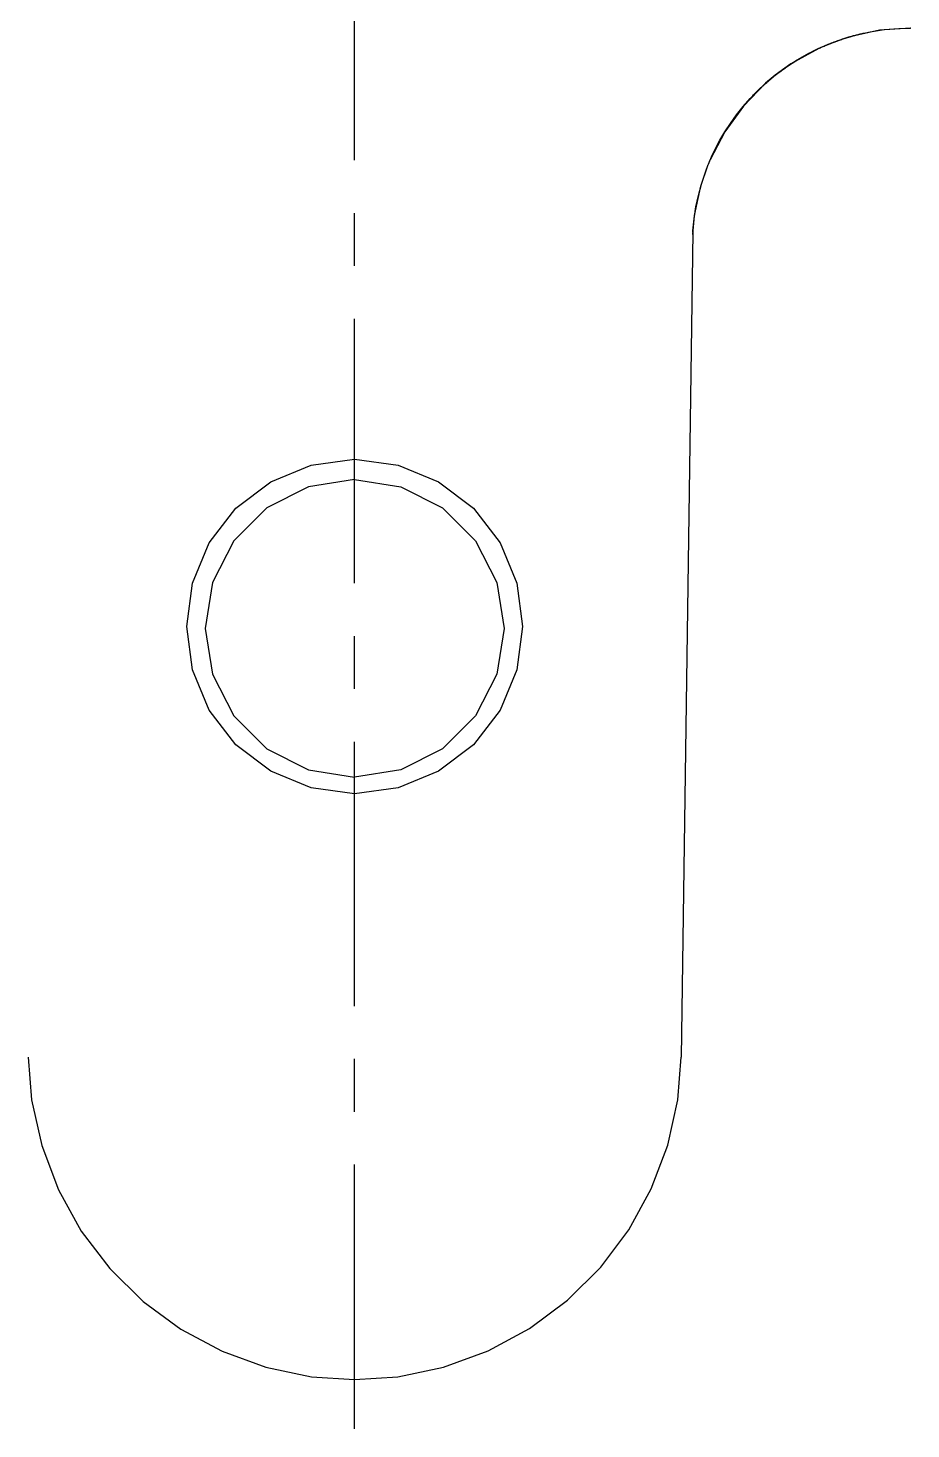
# Model space of a CAD drawing. Extents: x 0 to 1128, y 0 to 827.
# Drawn here: x 233.2 to 295.8, y 483.5 to 582.9 of the extents above; entities that cross this region are included whole.
import ezdxf

# ---------------------------------------------------------------- set-up
doc = ezdxf.new("R2010")
doc.units = 0
doc.header["$LTSCALE"] = 30
doc.header["$MEASUREMENT"] = 0
doc.linetypes.add('CENTER', pattern=[2, 1.25, -0.25, 0.25, -0.25])
doc.layers.add('1', color=7, linetype='CONTINUOUS')
doc.layers.add('DEF_LAYER_ASSEM_MEMBER', color=7, linetype='CONTINUOUS')

msp = doc.modelspace()

# ---------------------------------------------------------------- linework, layer by layer
at = {"layer": '1', "color": 1, "linetype": 'CENTER', "ltscale": 0.5}
msp.add_line((256.391, 483.54), (256.391, 650.445), dxfattribs=at)
at = {"layer": 'DEF_LAYER_ASSEM_MEMBER', "color": 7, "linetype": 'Continuous'}
for p, q in [((291.025, 582.155), (291.964, 582.429)), ((293.598, 582.758), (291.401, 582.273)), ((291.689, 582.356), (291.773, 582.379)), ((291.773, 582.379), (291.855, 582.401)), ((291.855, 582.401), (291.936, 582.422)), ((291.936, 582.422), (292.014, 582.442)), ((292.014, 582.442), (292.088, 582.461)), ((292.088, 582.461), (292.157, 582.478)), ((292.157, 582.478), (292.238, 582.498)), ((292.238, 582.498), (292.312, 582.515)), ((292.312, 582.515), (292.379, 582.53)), ((292.379, 582.53), (292.454, 582.547)), ((292.454, 582.547), (292.511, 582.56)), ((295.804, 582.921), (293.598, 582.758)), ((295.836, 582.921), (295.804, 582.921)), ((289.293, 581.472), (287.321, 580.372)), ((289.083, 581.372), (289.148, 581.403)), ((289.148, 581.403), (289.213, 581.434)), ((289.213, 581.434), (289.279, 581.465)), ((289.26, 581.457), (290.123, 581.83)), ((289.279, 581.465), (289.345, 581.496)), ((289.947, 581.758), (289.293, 581.472)), ((289.345, 581.496), (289.412, 581.526)), ((289.412, 581.526), (289.478, 581.556)), ((289.478, 581.556), (289.545, 581.586)), ((289.545, 581.586), (289.611, 581.615)), ((289.611, 581.615), (289.678, 581.644)), ((289.678, 581.644), (289.744, 581.673)), ((289.744, 581.673), (289.81, 581.701)), ((289.81, 581.701), (289.876, 581.729)), ((289.876, 581.729), (289.942, 581.756)), ((289.942, 581.756), (290.007, 581.782)), ((291.046, 582.162), (289.947, 581.758)), ((290.007, 581.782), (290.071, 581.808)), ((290.071, 581.808), (290.135, 581.834)), ((290.123, 581.83), (291.025, 582.155)), ((290.135, 581.834), (290.199, 581.859)), ((290.199, 581.859), (290.293, 581.895)), ((290.293, 581.895), (290.386, 581.93)), ((290.386, 581.93), (290.477, 581.964)), ((290.477, 581.964), (290.567, 581.997)), ((290.567, 581.997), (290.655, 582.029)), ((290.655, 582.029), (290.743, 582.06)), ((290.743, 582.06), (290.828, 582.089)), ((290.828, 582.089), (290.911, 582.117)), ((290.911, 582.117), (290.991, 582.144)), ((290.991, 582.144), (291.084, 582.174)), ((291.401, 582.273), (291.046, 582.162)), ((291.084, 582.174), (291.143, 582.193)), ((291.143, 582.193), (291.216, 582.216)), ((291.216, 582.216), (291.287, 582.238)), ((291.287, 582.238), (291.372, 582.264)), ((291.372, 582.264), (291.448, 582.287)), ((291.448, 582.287), (291.515, 582.306)), ((291.603, 582.331), (291.689, 582.356)), ((287.333, 580.379), (287.393, 580.418)), ((287.393, 580.418), (287.459, 580.461)), ((287.459, 580.461), (287.525, 580.503)), ((287.525, 580.503), (287.592, 580.545)), ((287.592, 580.545), (287.659, 580.587)), ((287.659, 580.587), (287.725, 580.628)), ((287.725, 580.628), (287.792, 580.669)), ((287.792, 580.669), (287.859, 580.709)), ((287.859, 580.709), (287.926, 580.749)), ((287.926, 580.749), (287.992, 580.789)), ((287.992, 580.789), (288.059, 580.828)), ((288.059, 580.828), (288.125, 580.866)), ((288.125, 580.866), (288.191, 580.903)), ((288.191, 580.903), (288.256, 580.94)), ((288.256, 580.94), (288.321, 580.976)), ((288.321, 580.976), (288.383, 581.011)), ((288.383, 581.011), (288.471, 581.059)), ((288.471, 581.059), (288.558, 581.105)), ((288.558, 581.105), (288.646, 581.152)), ((288.646, 581.152), (288.706, 581.183)), ((288.706, 581.183), (288.767, 581.214)), ((288.767, 581.214), (288.829, 581.246)), ((288.829, 581.246), (288.891, 581.277)), ((288.891, 581.277), (288.954, 581.309)), ((288.954, 581.309), (289.018, 581.34)), ((289.018, 581.34), (289.083, 581.372)), ((286.215, 579.573), (285.531, 578.998)), ((285.593, 579.054), (286.238, 579.591)), ((285.981, 579.383), (286.052, 579.441)), ((286.052, 579.441), (286.122, 579.498)), ((286.122, 579.498), (286.192, 579.554)), ((286.192, 579.554), (286.262, 579.609)), ((286.883, 580.073), (286.215, 579.573)), ((286.238, 579.591), (286.927, 580.104)), ((286.262, 579.609), (286.33, 579.663)), ((286.33, 579.663), (286.399, 579.715)), ((286.399, 579.715), (286.466, 579.767)), ((286.466, 579.767), (286.533, 579.817)), ((286.533, 579.817), (286.6, 579.867)), ((286.6, 579.867), (286.667, 579.916)), ((286.667, 579.916), (286.733, 579.965)), ((286.733, 579.965), (286.799, 580.013)), ((286.799, 580.013), (286.865, 580.06)), ((286.865, 580.06), (286.931, 580.106)), ((287.321, 580.372), (286.883, 580.073)), ((286.931, 580.106), (286.997, 580.152)), ((286.997, 580.152), (287.063, 580.198)), ((287.063, 580.198), (287.129, 580.243)), ((287.129, 580.243), (287.195, 580.287)), ((287.195, 580.287), (287.261, 580.331)), ((287.261, 580.331), (287.333, 580.379)), ((285.531, 578.998), (283.96, 577.381)), ((284.44, 577.927), (284.994, 578.498)), ((284.843, 578.347), (284.902, 578.407)), ((284.902, 578.407), (284.964, 578.468)), ((284.964, 578.468), (285.029, 578.531)), ((284.994, 578.498), (285.593, 579.054)), ((285.029, 578.531), (285.099, 578.598)), ((285.099, 578.598), (285.149, 578.646)), ((285.149, 578.646), (285.202, 578.697)), ((285.202, 578.697), (285.26, 578.751)), ((285.26, 578.751), (285.322, 578.809)), ((285.322, 578.809), (285.387, 578.869)), ((285.387, 578.869), (285.456, 578.931)), ((285.456, 578.931), (285.529, 578.996)), ((285.529, 578.996), (285.606, 579.064)), ((285.606, 579.064), (285.688, 579.136)), ((285.688, 579.136), (285.767, 579.204)), ((285.767, 579.204), (285.839, 579.265)), ((285.839, 579.265), (285.91, 579.325)), ((285.91, 579.325), (285.981, 579.383)), ((283.928, 577.342), (283.984, 577.409)), ((283.929, 577.344), (284.44, 577.927)), ((283.984, 577.409), (284.04, 577.476)), ((284.04, 577.476), (284.098, 577.543)), ((284.098, 577.543), (284.142, 577.594)), ((284.142, 577.594), (284.187, 577.645)), ((284.187, 577.645), (284.233, 577.698)), ((284.233, 577.698), (284.28, 577.75)), ((284.28, 577.75), (284.328, 577.803)), ((284.328, 577.803), (284.376, 577.856)), ((284.376, 577.856), (284.424, 577.91)), ((284.424, 577.91), (284.473, 577.962)), ((284.473, 577.962), (284.522, 578.015)), ((284.522, 578.015), (284.571, 578.067)), ((284.571, 578.067), (284.622, 578.12)), ((284.622, 578.12), (284.675, 578.176)), ((284.675, 578.176), (284.729, 578.232)), ((284.729, 578.232), (284.785, 578.289)), ((284.785, 578.289), (284.843, 578.347)), ((283.96, 577.381), (282.642, 575.555)), ((283.461, 576.753), (283.929, 577.344)), ((282.642, 575.555), (281.604, 573.559)), ((281.478, 573.258), (281.699, 573.775)), ((281.478, 573.258), (281.604, 573.559)), ((281.468, 573.234), (281.478, 573.258)), ((280.372, 568.451), (279.551, 509.926)), ((279.551, 509.926), (279.551, 509.926))]:
    msp.add_line(p, q, dxfattribs=at)
for points in [[(291.964, 582.429), (292.937, 582.648), (293.942, 582.805), (294.973, 582.897), (295.805, 582.921)], [(286.927, 580.104), (287.661, 580.59), (288.439, 581.042), (289.26, 581.457)], [(291.515, 582.306), (291.581, 582.325), (291.603, 582.331)], [(282.645, 575.559), (283.033, 576.157), (283.461, 576.753)], [(281.699, 573.775), (281.979, 574.366), (282.294, 574.961), (282.645, 575.559)], [(280.37, 568.278), (280.493, 569.623), (280.94, 571.705), (281.468, 573.235)], [(256.391, 528.606), (253.311, 529.01), (250.441, 530.195), (247.976, 532.08), (246.085, 534.536), (244.897, 537.396), (244.491, 540.465), (244.896, 543.534), (246.085, 546.394), (247.975, 548.851), (250.44, 550.737), (253.311, 551.922), (256.391, 552.326)], [(256.391, 552.326), (259.472, 551.922), (262.342, 550.737), (264.807, 548.852), (266.697, 546.396), (267.886, 543.536), (268.291, 540.467), (267.886, 537.398), (266.698, 534.538), (264.807, 532.081), (262.343, 530.195), (259.472, 529.01), (256.391, 528.606)], [(233.232, 509.926), (233.477, 506.883), (234.199, 503.639), (235.389, 500.502), (237.009, 497.583), (239.038, 494.917), (241.406, 492.584), (244.075, 490.617), (246.995, 489.051), (250.096, 487.924), (253.334, 487.249), (256.391, 487.042)], [(256.391, 487.042), (259.445, 487.246), (262.702, 487.927), (265.855, 489.081), (268.791, 490.67), (271.477, 492.672), (273.835, 495.018), (275.828, 497.669), (277.426, 500.574), (278.589, 503.662), (279.303, 506.882), (279.551, 509.926)]]:
    msp.add_lwpolyline(points, dxfattribs=at)
at = {"layer": 'DEF_LAYER_ASSEM_MEMBER', "color": 9, "linetype": 'Continuous'}
for points in [[(280.372, 568.451), (280.377, 568.536), (280.461, 569.389), (280.591, 570.228), (280.765, 571.045), (280.977, 571.833), (281.262, 572.698), (281.468, 573.234)], [(256.391, 550.895), (253.116, 550.378), (250.162, 548.878), (247.817, 546.542), (246.311, 543.599), (245.793, 540.336), (246.311, 537.074), (247.817, 534.13), (250.162, 531.794), (253.116, 530.295), (256.391, 529.778)], [(256.391, 550.895), (259.667, 550.378), (262.621, 548.878), (264.966, 546.542), (266.471, 543.599), (266.99, 540.336), (266.471, 537.074), (264.966, 534.13), (262.621, 531.794), (259.667, 530.295), (256.391, 529.778)]]:
    msp.add_lwpolyline(points, dxfattribs=at)

doc.saveas('drawing.dxf')
